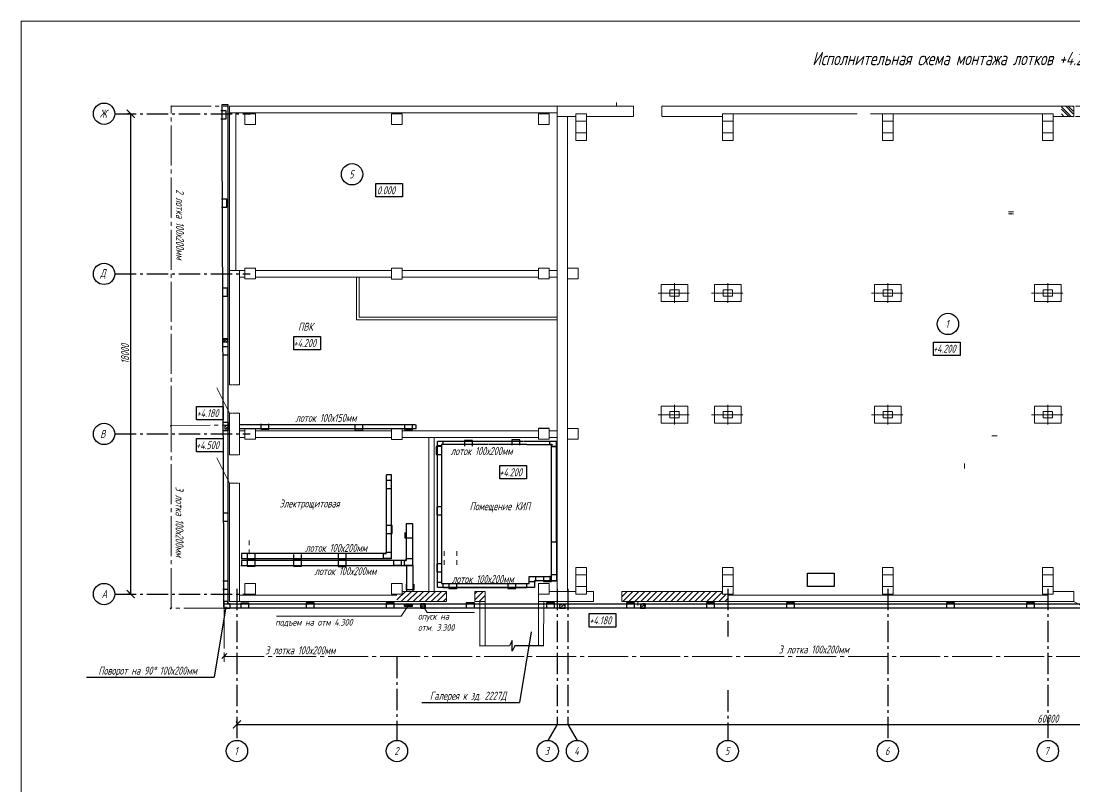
# Model space of a CAD drawing. Header units: millimetres. Extents: x -14296 to 10264, y -13087 to -5602.
# Drawn here: x -5991.3 to -5596.3, y -5893 to -5606 of the extents above; entities that cross this region are included whole.
import ezdxf

# ---------------------------------------------------------------- set-up
doc = ezdxf.new("R2010")
doc.units = ezdxf.units.MM
for name, pattern in [('CENTER2', [1.125, 0.75, -0.125, 0.125, -0.125]), ('gost6', [12, 8, -1.5, 1, -1.5]), ('HIDDEN2', [4.7625, 3.175, -1.5875]), ('K5LT_AXLED', [19.5, 15, -1.5, 1.5, -1.5]), ('K5LT_BASIC', [0]), ('PHANTOM2', [1.25, 0.625, -0.125, 0.125, -0.125, 0.125, -0.125])]:
    doc.linetypes.add(name, pattern=pattern)
for name, color, linetype, lineweight in [('1', 4, 'Continuous', 15), ('Линия выноска', 137, 'Continuous', 25), ('Осевая', 4, 'gost6', 25), ('Размерная', 4, 'Continuous', 25), ('Рамка толстая', 7, 'Continuous', 15), ('Рамка тонкая', 5, 'Continuous', 25), ('Строительный', 251, 'Continuous', 13), ('Текст', 7, 'Continuous', 20), ('Технологическое', 156, 'Continuous', 18), ('ЭлектрооБорудование (Вновь)', 160, 'Continuous', 15)]:
    doc.layers.add(name, color=color, linetype=linetype, lineweight=lineweight)
doc.styles.add('gost shx', font='gost.shx', dxfattribs={"oblique": 15})
doc.styles.add('Simplex', font='simplex.shx', dxfattribs={"width": 0.7, "oblique": 15})

# ---------------------------------------------------------------- blocks, each defined once
blk = doc.blocks.new('_ArchTick')
at = {"color": 0, "const_width": 0.15}
blk.add_lwpolyline([(-0.5, -0.5), (0.5, 0.5)], dxfattribs=at)

msp = doc.modelspace()

# ---------------------------------------------------------------- linework, layer by layer
at = {"color": 18, "true_color": 0x000000}
msp.add_line((-5793.43039, -5758.71055), (-5797.43039, -5758.71055), dxfattribs=at)
at = {"layer": '1', "color": 18, "true_color": 0x000000}
msp.add_line((-5740.8411, -5753.51055), (-5752.53085, -5753.51055), dxfattribs=at)
at = {"layer": 'Линия выноска', "color": 18, "linetype": 'ByBlock', "lineweight": -2, "true_color": 0x000000}
for p, q in [((-5918.98944, -5851.90482), (-5918.98944, -5851.90482)), ((-5804.47804, -5861.30792), (-5804.47804, -5861.30792))]:
    msp.add_line(p, q, dxfattribs=at)
for points in [[(-5914.58148, -5825.47092), (-5918.98944, -5851.90482)], [(-5800.07008, -5834.87402), (-5804.47804, -5861.30792)], [(-5966.82534, -5851.90482), (-5918.98944, -5851.90482)], [(-5841.08188, -5861.30792), (-5804.47804, -5861.30792)]]:
    msp.add_lwpolyline(points, dxfattribs=at)
at = {"layer": 'Осевая', "color": 18, "true_color": 0x000000}
for p, q in [((-5956.23039, -5640.71055), (-5905.43039, -5640.71055)), ((-5956.23039, -5700.71055), (-5905.43039, -5700.71055)), ((-5956.23039, -5760.71055), (-5905.43039, -5760.71055)), ((-5910.43039, -5818.71055), (-5910.43039, -5875.53303)), ((-5790.43039, -5818.71055), (-5790.43039, -5869.53303)), ((-5786.43039, -5818.71055), (-5786.43039, -5869.53303)), ((-5726.43039, -5818.71055), (-5726.43039, -5836.59663)), ((-5666.43039, -5818.71055), (-5666.43039, -5875.53303)), ((-5606.43039, -5818.71055), (-5606.43039, -5875.53303)), ((-5956.23039, -5820.71055), (-5905.43039, -5820.71055)), ((-5850.43039, -5844.18599), (-5850.43039, -5875.53303)), ((-5726.43039, -5856.78023), (-5726.43039, -5875.53303)), ((-5790.43039, -5869.53303), (-5793.93039, -5875.53303)), ((-5786.43039, -5869.53303), (-5782.93039, -5875.53303))]:
    msp.add_line(p, q, dxfattribs=at)
at = {"layer": 'Размерная', "color": 18, "true_color": 0x000000}
for p, q in [((-5950.85539, -5640.71055), (-5951.48039, -5640.71055)), ((-5950.23039, -5820.71055), (-5950.23039, -5640.71055)), ((-5950.85539, -5820.71055), (-5951.48039, -5820.71055)), ((-5910.43039, -5868.90803), (-5910.43039, -5868.28303)), ((-5910.43039, -5869.53303), (-5302.43039, -5869.53303))]:
    msp.add_line(p, q, dxfattribs=at)
at = {"layer": 'Рамка толстая', "color": 18, "true_color": 0x000000}
for p, q in [((-5991.34149, -6179.98148), (-5991.34149, -5605.98148)), ((-5991.34149, -5605.98148), (-5201.34149, -5605.98148))]:
    msp.add_line(p, q, dxfattribs=at)
at = {"layer": 'Рамка тонкая', "color": 18, "lineweight": 25, "true_color": 0x000000}
for p, q in [((-5914.4344, -5639.5607), (-5916.4344, -5639.5607)), ((-5914.4344, -5642.5607), (-5914.4344, -5639.5607)), ((-5916.4344, -5642.5607), (-5914.4344, -5642.5607)), ((-5914.20419, -5672.71217), (-5916.20419, -5672.71217)), ((-5914.20419, -5675.71217), (-5914.20419, -5672.71217)), ((-5916.20419, -5675.71217), (-5914.20419, -5675.71217)), ((-5914.01028, -5706.03894), (-5916.01028, -5706.03894)), ((-5914.01028, -5709.03894), (-5914.01028, -5706.03894)), ((-5916.01028, -5709.03894), (-5914.01028, -5709.03894)), ((-5913.73369, -5728.06467), (-5915.73369, -5728.06467)), ((-5913.73369, -5731.06467), (-5913.73369, -5728.06467)), ((-5915.73369, -5731.06467), (-5913.73369, -5731.06467)), ((-5913.57837, -5756.37891), (-5915.57837, -5756.37891)), ((-5915.57837, -5759.37891), (-5913.57837, -5759.37891)), ((-5913.57837, -5759.37891), (-5913.57837, -5756.37891)), ((-5901.40896, -5756.86804), (-5901.40896, -5758.86804)), ((-5901.40896, -5758.86804), (-5898.40896, -5758.86804)), ((-5898.40896, -5758.86804), (-5898.40896, -5756.86804)), ((-5866.17007, -5757.22953), (-5866.17007, -5759.22953)), ((-5866.17007, -5759.22953), (-5863.17007, -5759.22953)), ((-5863.17007, -5759.22953), (-5863.17007, -5757.22953)), ((-5847.66112, -5757.01786), (-5847.66112, -5759.01786)), ((-5847.66112, -5759.01786), (-5844.66112, -5759.01786)), ((-5844.66112, -5759.01786), (-5844.66112, -5757.01786)), ((-5822.10725, -5763.22195), (-5825.10725, -5763.22195)), ((-5825.10725, -5763.22195), (-5825.10725, -5765.22195)), ((-5822.10725, -5765.22195), (-5822.10725, -5763.22195)), ((-5804.36762, -5762.93614), (-5807.36762, -5762.93614)), ((-5807.36762, -5762.93614), (-5807.36762, -5764.93614)), ((-5804.36762, -5764.93614), (-5804.36762, -5762.93614)), ((-5833.75799, -5765.35239), (-5835.75799, -5765.35239)), ((-5835.75799, -5765.35239), (-5835.75799, -5768.35239)), ((-5835.75799, -5768.35239), (-5833.75799, -5768.35239)), ((-5852.45982, -5778.13042), (-5854.45982, -5778.13042)), ((-5852.45982, -5781.13042), (-5852.45982, -5778.13042)), ((-5854.45982, -5781.13042), (-5852.45982, -5781.13042)), ((-5913.72321, -5790.34948), (-5915.72321, -5790.34948)), ((-5913.72321, -5793.34948), (-5913.72321, -5790.34948)), ((-5833.54207, -5788.05014), (-5835.54207, -5788.05014)), ((-5835.54207, -5788.05014), (-5835.54207, -5791.05014)), ((-5835.54207, -5791.05014), (-5833.54207, -5791.05014)), ((-5915.72321, -5793.34948), (-5913.72321, -5793.34948)), ((-5852.1925, -5794.95251), (-5854.1925, -5794.95251)), ((-5852.1925, -5797.95251), (-5852.1925, -5794.95251)), ((-5854.1925, -5797.95251), (-5852.1925, -5797.95251)), ((-5847.44573, -5797.62935), (-5847.44573, -5799.62935)), ((-5844.44573, -5799.62935), (-5844.44573, -5797.62935)), ((-5847.44573, -5799.62935), (-5844.44573, -5799.62935)), ((-5906.60799, -5805.75673), (-5906.60799, -5807.75673)), ((-5903.60799, -5807.75673), (-5903.60799, -5805.75673)), ((-5889.24554, -5805.85697), (-5889.24554, -5807.85697)), ((-5886.24554, -5807.85697), (-5886.24554, -5805.85697)), ((-5872.46104, -5805.78031), (-5872.46104, -5807.78031)), ((-5869.46104, -5807.78031), (-5869.46104, -5805.78031)), ((-5906.60799, -5807.75673), (-5903.60799, -5807.75673)), ((-5906.57566, -5808.30665), (-5906.57566, -5810.30665)), ((-5906.57566, -5810.30665), (-5903.57566, -5810.30665)), ((-5903.57566, -5810.30665), (-5903.57566, -5808.30665)), ((-5889.24554, -5807.85697), (-5886.24554, -5807.85697)), ((-5889.19635, -5808.30665), (-5889.19635, -5810.30665)), ((-5889.19635, -5810.30665), (-5886.19635, -5810.30665)), ((-5886.19635, -5810.30665), (-5886.19635, -5808.30665)), ((-5872.53576, -5808.3719), (-5872.53576, -5810.3719)), ((-5872.53576, -5810.3719), (-5869.53576, -5810.3719)), ((-5872.46104, -5807.78031), (-5869.46104, -5807.78031)), ((-5869.53576, -5810.3719), (-5869.53576, -5808.3719)), ((-5851.73884, -5807.83502), (-5851.73884, -5809.83502)), ((-5851.73884, -5809.83502), (-5848.73884, -5809.83502)), ((-5848.73884, -5809.83502), (-5848.73884, -5807.83502)), ((-5833.43328, -5809.31904), (-5835.43328, -5809.31904)), ((-5835.43328, -5809.31904), (-5835.43328, -5812.31904)), ((-5835.43328, -5812.31904), (-5833.43328, -5812.31904)), ((-5795.46667, -5813.99169), (-5795.46667, -5815.99169)), ((-5792.46667, -5815.99169), (-5792.46667, -5813.99169)), ((-5913.73236, -5815.85861), (-5915.73236, -5815.85861)), ((-5915.73236, -5818.85861), (-5913.73236, -5818.85861)), ((-5913.73236, -5818.85861), (-5913.73236, -5815.85861)), ((-5846.97885, -5816.95773), (-5846.97885, -5818.95773)), ((-5846.97885, -5818.95773), (-5843.97885, -5818.95773)), ((-5843.97885, -5818.95773), (-5843.97885, -5816.95773)), ((-5830.9472, -5816.58624), (-5830.9472, -5818.58624)), ((-5830.9472, -5818.58624), (-5827.9472, -5818.58624)), ((-5808.82184, -5816.68275), (-5808.82184, -5818.68275)), ((-5808.82184, -5818.68275), (-5805.82184, -5818.68275)), ((-5805.82184, -5818.68275), (-5805.82184, -5816.68275)), ((-5795.46667, -5815.99169), (-5792.46667, -5815.99169)), ((-5905.97106, -5824.06283), (-5908.97106, -5824.06283)), ((-5908.97106, -5824.06283), (-5908.97106, -5826.06283)), ((-5905.97106, -5826.06283), (-5905.97106, -5824.06283)), ((-5881.43039, -5824.01055), (-5884.43039, -5824.01055)), ((-5884.43039, -5824.01055), (-5884.43039, -5826.01055)), ((-5881.43039, -5826.01055), (-5881.43039, -5824.01055)), ((-5851.43039, -5824.01055), (-5854.43039, -5824.01055)), ((-5854.43039, -5824.01055), (-5854.43039, -5826.01055)), ((-5851.43039, -5826.01055), (-5851.43039, -5824.01055)), ((-5821.43039, -5824.01055), (-5824.43039, -5824.01055)), ((-5824.43039, -5824.01055), (-5824.43039, -5826.01055)), ((-5821.43039, -5826.01055), (-5821.43039, -5824.01055)), ((-5791.43039, -5824.01055), (-5794.43039, -5824.01055)), ((-5794.43039, -5824.01055), (-5794.43039, -5826.01055)), ((-5791.43039, -5826.01055), (-5791.43039, -5824.01055)), ((-5761.43039, -5824.01055), (-5764.43039, -5824.01055)), ((-5764.43039, -5824.01055), (-5764.43039, -5826.01055)), ((-5761.43039, -5826.01055), (-5761.43039, -5824.01055)), ((-5731.43039, -5824.01055), (-5734.43039, -5824.01055)), ((-5734.43039, -5824.01055), (-5734.43039, -5826.01055)), ((-5731.43039, -5826.01055), (-5731.43039, -5824.01055)), ((-5701.43039, -5824.01055), (-5704.43039, -5824.01055)), ((-5704.43039, -5824.01055), (-5704.43039, -5826.01055)), ((-5701.43039, -5826.01055), (-5701.43039, -5824.01055)), ((-5641.43039, -5824.01055), (-5644.43039, -5824.01055)), ((-5644.43039, -5824.01055), (-5644.43039, -5826.01055)), ((-5641.43039, -5826.01055), (-5641.43039, -5824.01055)), ((-5611.43039, -5824.01055), (-5614.43039, -5824.01055)), ((-5614.43039, -5824.01055), (-5614.43039, -5826.01055)), ((-5611.43039, -5826.01055), (-5611.43039, -5824.01055))]:
    msp.add_line(p, q, dxfattribs=at)
at = {"layer": 'Рамка тонкая', "color": 18, "true_color": 0x000000}
for p, q in [((-5858.30936, -5666.89093), (-5848.30936, -5666.89093)), ((-5858.30936, -5671.89093), (-5858.30936, -5666.89093)), ((-5848.30936, -5666.89093), (-5848.30936, -5671.89093)), ((-5848.30936, -5671.89093), (-5858.30936, -5671.89093)), ((-5889.10139, -5724.15269), (-5879.10139, -5724.15269)), ((-5889.10139, -5729.15269), (-5889.10139, -5724.15269)), ((-5879.10139, -5724.15269), (-5879.10139, -5729.15269)), ((-5649.35702, -5726.2671), (-5639.35702, -5726.2671)), ((-5649.35702, -5731.2671), (-5649.35702, -5726.2671)), ((-5639.35702, -5726.2671), (-5639.35702, -5731.2671)), ((-5879.10139, -5729.15269), (-5889.10139, -5729.15269)), ((-5639.35702, -5731.2671), (-5649.35702, -5731.2671)), ((-5925.59113, -5750.42058), (-5915.59113, -5750.42058)), ((-5925.59113, -5755.42058), (-5925.59113, -5750.42058)), ((-5915.59113, -5750.42058), (-5915.59113, -5755.42058)), ((-5915.59113, -5755.42058), (-5925.59113, -5755.42058)), ((-5925.6078, -5762.41173), (-5915.6078, -5762.41173)), ((-5925.6078, -5767.41173), (-5925.6078, -5762.41173)), ((-5915.6078, -5762.41173), (-5915.6078, -5767.41173)), ((-5915.6078, -5767.41173), (-5925.6078, -5767.41173)), ((-5811.91405, -5772.57535), (-5801.91405, -5772.57535)), ((-5811.91405, -5777.57535), (-5811.91405, -5772.57535)), ((-5801.91405, -5772.57535), (-5801.91405, -5777.57535)), ((-5801.91405, -5777.57535), (-5811.91405, -5777.57535)), ((-5696.57685, -5812.86631), (-5686.57685, -5812.86631)), ((-5696.57685, -5817.86631), (-5696.57685, -5812.86631)), ((-5686.57685, -5812.86631), (-5686.57685, -5817.86631)), ((-5686.57685, -5817.86631), (-5696.57685, -5817.86631)), ((-5778.34011, -5828.05217), (-5768.34011, -5828.05217)), ((-5778.34011, -5833.05217), (-5778.34011, -5828.05217)), ((-5768.34011, -5828.05217), (-5768.34011, -5833.05217)), ((-5768.34011, -5833.05217), (-5778.34011, -5833.05217)), ((-5807.26558, -5838.13855), (-5808.25436, -5840.14412)), ((-5807.24318, -5842.13848), (-5807.26558, -5838.13855)), ((-5808.25436, -5840.14412), (-5819.43039, -5840.18254)), ((-5806.25439, -5840.13291), (-5807.24318, -5842.13848)), ((-5795.43039, -5840.10227), (-5806.25439, -5840.13291))]:
    msp.add_line(p, q, dxfattribs=at)
at = {"layer": 'Рамка тонкая', "color": 18, "lineweight": 30, "true_color": 0x000000}
msp.add_line((-5827.9472, -5818.58624), (-5827.9472, -5816.58624), dxfattribs=at)
at = {"layer": 'Рамка тонкая', "color": 18, "true_color": 0x000000}
for centre in [(-5960.23039, -5640.71055), (-5867.2625, -5663.39055), (-5960.23039, -5700.71055), (-5643.89319, -5719.47694), (-5960.23039, -5760.71055), (-5960.23039, -5820.71055), (-5910.43039, -5879.53303), (-5850.43039, -5879.53303), (-5793.93039, -5879.53303), (-5782.93039, -5879.53303), (-5726.43039, -5879.53303), (-5666.43039, -5879.53303), (-5606.43039, -5879.53303)]:
    msp.add_circle(centre, 4, dxfattribs=at)
at = {"layer": 'Строительный', "color": 18, "true_color": 0x000000}
for p, q in [((-5768.17346, -5636.47614), (-5768.17346, -5637.91055)), ((-5913.23039, -5637.91055), (-5913.23039, -5742.31055)), ((-5815.13039, -5637.91055), (-5913.23039, -5637.91055)), ((-5790.33039, -5640.31055), (-5913.23039, -5640.31055)), ((-5910.83039, -5640.31055), (-5910.83039, -5699.46055)), ((-5903.43039, -5640.72155), (-5907.43039, -5640.72155)), ((-5907.43039, -5640.72155), (-5907.43039, -5644.72155)), ((-5903.43039, -5644.72155), (-5903.43039, -5640.72155)), ((-5848.43039, -5640.72155), (-5852.43039, -5640.72155)), ((-5852.43039, -5640.72155), (-5852.43039, -5644.72155)), ((-5848.43039, -5644.72155), (-5848.43039, -5640.72155)), ((-5761.73039, -5637.91055), (-5815.13039, -5637.91055)), ((-5793.43039, -5640.72155), (-5797.43039, -5640.72155)), ((-5797.43039, -5640.72155), (-5797.43039, -5644.72155)), ((-5793.43039, -5644.72155), (-5793.43039, -5640.72155)), ((-5790.33039, -5637.91055), (-5790.33039, -5819.71055)), ((-5779.33039, -5640.71055), (-5783.33039, -5640.71055)), ((-5783.33039, -5640.71055), (-5783.33039, -5650.71055)), ((-5779.33039, -5650.71055), (-5779.33039, -5640.71055)), ((-5726.43039, -5637.91055), (-5751.13039, -5637.91055)), ((-5724.43039, -5640.71055), (-5728.43039, -5640.71055)), ((-5728.43039, -5640.71055), (-5728.43039, -5650.71055)), ((-5596.72943, -5637.89908), (-5726.43039, -5637.91055)), ((-5719.04994, -5640.71055), (-5726.43039, -5640.71055)), ((-5726.43039, -5640.71055), (-5677.9118, -5640.71055)), ((-5677.9118, -5640.71055), (-5726.43039, -5640.71055)), ((-5724.43039, -5650.71055), (-5724.43039, -5640.71055)), ((-5604.43039, -5640.71055), (-5672.94903, -5640.71055)), ((-5672.94903, -5640.71055), (-5668.43039, -5640.71055)), ((-5664.43039, -5640.71055), (-5668.43039, -5640.71055)), ((-5668.43039, -5640.71055), (-5668.43039, -5650.71055)), ((-5664.43039, -5650.71055), (-5664.43039, -5640.71055)), ((-5604.43039, -5640.71055), (-5608.43039, -5640.71055)), ((-5608.43039, -5640.71055), (-5608.43039, -5650.71055)), ((-5604.43039, -5650.71055), (-5604.43039, -5640.71055)), ((-5596.72943, -5637.89908), (-5596.72943, -5641.69908)), ((-5907.43039, -5644.72155), (-5903.43039, -5644.72155)), ((-5852.43039, -5644.72155), (-5848.43039, -5644.72155)), ((-5797.43039, -5644.72155), (-5793.43039, -5644.72155)), ((-5783.33039, -5641.71055), (-5790.33039, -5641.71055)), ((-5786.53039, -5641.71055), (-5786.53039, -5819.71055)), ((-5783.33039, -5643.53638), (-5779.33039, -5643.53638)), ((-5761.73039, -5641.71055), (-5779.33039, -5641.71055)), ((-5728.43039, -5641.71055), (-5751.13039, -5641.71055)), ((-5728.43039, -5643.53638), (-5724.43039, -5643.53638)), ((-5668.43039, -5643.53638), (-5664.43039, -5643.53638)), ((-5608.43039, -5643.53638), (-5604.43039, -5643.53638)), ((-5596.72943, -5641.69908), (-5604.43039, -5641.69976)), ((-5783.33039, -5647.88472), (-5779.33039, -5647.88472)), ((-5728.43039, -5647.88472), (-5724.43039, -5647.88472)), ((-5668.43039, -5647.88472), (-5664.43039, -5647.88472)), ((-5608.43039, -5647.88472), (-5604.43039, -5647.88472)), ((-5783.33039, -5650.71055), (-5779.33039, -5650.71055)), ((-5728.43039, -5650.71055), (-5724.43039, -5650.71055)), ((-5668.43039, -5650.71055), (-5664.43039, -5650.71055)), ((-5608.43039, -5650.71055), (-5604.43039, -5650.71055)), ((-5909.43039, -5699.46055), (-5909.43039, -5742.31055)), ((-5782.53039, -5698.62128), (-5786.53039, -5698.62128)), ((-5786.53039, -5698.62128), (-5786.53039, -5702.62128)), ((-5782.53039, -5702.62128), (-5782.53039, -5698.62128)), ((-5786.53039, -5702.62128), (-5782.53039, -5702.62128)), ((-5746.43039, -5704.24519), (-5746.43039, -5711.57393)), ((-5726.43039, -5704.24519), (-5726.43039, -5711.57393)), ((-5666.43039, -5704.24519), (-5666.43039, -5711.57393)), ((-5606.43039, -5704.24519), (-5606.43039, -5711.57393)), ((-5740.8411, -5707.91055), (-5752.53085, -5707.91055)), ((-5751.43039, -5704.71055), (-5751.43039, -5711.11055)), ((-5741.43039, -5704.71055), (-5751.43039, -5704.71055)), ((-5748.18039, -5706.70956), (-5745.23039, -5706.70956)), ((-5748.18039, -5706.70956), (-5748.18039, -5709.10956)), ((-5744.68039, -5706.70956), (-5748.13039, -5706.70956)), ((-5744.68039, -5706.70956), (-5744.68039, -5709.10956)), ((-5741.43039, -5704.71055), (-5741.43039, -5711.11055)), ((-5720.8411, -5707.91055), (-5732.53085, -5707.91055)), ((-5731.43039, -5704.71055), (-5731.43039, -5711.11055)), ((-5721.43039, -5704.71055), (-5731.43039, -5704.71055)), ((-5728.18039, -5706.71055), (-5725.23039, -5706.71055)), ((-5728.18039, -5706.71055), (-5728.18039, -5709.11055)), ((-5724.68039, -5706.71055), (-5728.13039, -5706.71055)), ((-5724.68039, -5706.71055), (-5724.68039, -5709.11055)), ((-5721.43039, -5704.71055), (-5721.43039, -5711.11055)), ((-5660.8411, -5707.91055), (-5672.53085, -5707.91055)), ((-5671.43039, -5704.71055), (-5671.43039, -5711.11055)), ((-5661.43039, -5704.71055), (-5671.43039, -5704.71055)), ((-5668.18039, -5706.71055), (-5665.23039, -5706.71055)), ((-5668.18039, -5706.71055), (-5668.18039, -5709.11055)), ((-5664.68039, -5706.71055), (-5668.13039, -5706.71055)), ((-5664.68039, -5706.71055), (-5664.68039, -5709.11055)), ((-5661.43039, -5704.71055), (-5661.43039, -5711.11055)), ((-5600.8411, -5707.91055), (-5612.53085, -5707.91055)), ((-5611.43039, -5704.71055), (-5611.43039, -5711.11055)), ((-5601.43039, -5704.71055), (-5611.43039, -5704.71055)), ((-5608.18039, -5706.71055), (-5605.23039, -5706.71055)), ((-5608.18039, -5706.71055), (-5608.18039, -5709.11055)), ((-5604.68039, -5706.71055), (-5608.13039, -5706.71055)), ((-5604.68039, -5706.71055), (-5604.68039, -5709.11055)), ((-5601.43039, -5704.71055), (-5601.43039, -5711.11055)), ((-5741.43039, -5711.11055), (-5751.43039, -5711.11055)), ((-5744.73039, -5709.10956), (-5748.18039, -5709.10956)), ((-5744.68039, -5709.10956), (-5747.63039, -5709.10956)), ((-5721.43039, -5711.11055), (-5731.43039, -5711.11055)), ((-5724.73039, -5709.11055), (-5728.18039, -5709.11055)), ((-5724.68039, -5709.11055), (-5727.63039, -5709.11055)), ((-5661.43039, -5711.11055), (-5671.43039, -5711.11055)), ((-5664.73039, -5709.11055), (-5668.18039, -5709.11055)), ((-5664.68039, -5709.11055), (-5667.63039, -5709.11055)), ((-5601.43039, -5711.11055), (-5611.43039, -5711.11055)), ((-5604.73039, -5709.11055), (-5608.18039, -5709.11055)), ((-5604.68039, -5709.11055), (-5607.63039, -5709.11055)), ((-5917.90923, -5743.39906), (-5913.23039, -5752.91055)), ((-5751.43039, -5756.71055), (-5751.43039, -5750.31055)), ((-5741.43039, -5750.31055), (-5751.43039, -5750.31055)), ((-5751.43039, -5756.71055), (-5751.43039, -5750.31055)), ((-5741.43039, -5750.31055), (-5751.43039, -5750.31055)), ((-5746.43039, -5757.17591), (-5746.43039, -5749.84717)), ((-5746.43039, -5757.17591), (-5746.43039, -5749.84717)), ((-5741.43039, -5756.71055), (-5741.43039, -5750.31055)), ((-5741.43039, -5756.71055), (-5741.43039, -5750.31055)), ((-5731.43039, -5756.71055), (-5731.43039, -5750.31055)), ((-5721.43039, -5750.31055), (-5731.43039, -5750.31055)), ((-5726.43039, -5757.17591), (-5726.43039, -5749.84717)), ((-5721.43039, -5756.71055), (-5721.43039, -5750.31055)), ((-5671.43039, -5756.71055), (-5671.43039, -5750.31055)), ((-5661.43039, -5750.31055), (-5671.43039, -5750.31055)), ((-5666.43039, -5757.17591), (-5666.43039, -5749.84717)), ((-5661.43039, -5756.71055), (-5661.43039, -5750.31055)), ((-5611.43039, -5756.71055), (-5611.43039, -5750.31055)), ((-5601.43039, -5750.31055), (-5611.43039, -5750.31055)), ((-5606.43039, -5757.17591), (-5606.43039, -5749.84717)), ((-5601.43039, -5756.71055), (-5601.43039, -5750.31055)), ((-5913.23039, -5752.91055), (-5913.23039, -5768.51055)), ((-5909.43039, -5752.91055), (-5909.43039, -5768.51055)), ((-5740.8411, -5753.51055), (-5752.53085, -5753.51055)), ((-5748.18039, -5754.71055), (-5748.18039, -5752.31055)), ((-5744.73039, -5752.31055), (-5748.18039, -5752.31055)), ((-5748.18039, -5754.71055), (-5748.18039, -5752.31055)), ((-5744.73039, -5752.31055), (-5748.18039, -5752.31055)), ((-5748.18039, -5754.71055), (-5745.23039, -5754.71055)), ((-5748.18039, -5754.71055), (-5745.23039, -5754.71055)), ((-5744.68039, -5754.71055), (-5748.13039, -5754.71055)), ((-5744.68039, -5754.71055), (-5748.13039, -5754.71055)), ((-5744.68039, -5752.31055), (-5747.63039, -5752.31055)), ((-5744.68039, -5752.31055), (-5747.63039, -5752.31055)), ((-5744.68039, -5754.71055), (-5744.68039, -5752.31055)), ((-5744.68039, -5754.71055), (-5744.68039, -5752.31055)), ((-5720.8411, -5753.51055), (-5732.53085, -5753.51055)), ((-5728.18039, -5754.71055), (-5728.18039, -5752.31055)), ((-5724.73039, -5752.31055), (-5728.18039, -5752.31055)), ((-5728.18039, -5754.71055), (-5725.23039, -5754.71055)), ((-5724.68039, -5754.71055), (-5728.13039, -5754.71055)), ((-5724.68039, -5752.31055), (-5727.63039, -5752.31055)), ((-5724.68039, -5754.71055), (-5724.68039, -5752.31055)), ((-5660.8411, -5753.51055), (-5672.53085, -5753.51055)), ((-5668.18039, -5754.71055), (-5668.18039, -5752.31055)), ((-5664.73039, -5752.31055), (-5668.18039, -5752.31055)), ((-5668.18039, -5754.71055), (-5665.23039, -5754.71055)), ((-5664.68039, -5754.71055), (-5668.13039, -5754.71055)), ((-5664.68039, -5752.31055), (-5667.63039, -5752.31055)), ((-5664.68039, -5754.71055), (-5664.68039, -5752.31055)), ((-5600.8411, -5753.51055), (-5612.53085, -5753.51055)), ((-5608.18039, -5754.71055), (-5608.18039, -5752.31055)), ((-5604.73039, -5752.31055), (-5608.18039, -5752.31055)), ((-5608.18039, -5754.71055), (-5605.23039, -5754.71055)), ((-5604.68039, -5754.71055), (-5608.13039, -5754.71055)), ((-5604.68039, -5752.31055), (-5607.63039, -5752.31055)), ((-5604.68039, -5754.71055), (-5604.68039, -5752.31055)), ((-5909.43039, -5759.54982), (-5907.43039, -5759.54982)), ((-5909.43039, -5759.54982), (-5907.43039, -5759.54982)), ((-5903.43039, -5758.71055), (-5907.43039, -5758.71055)), ((-5907.43039, -5758.71055), (-5907.43039, -5762.71055)), ((-5903.43039, -5758.71055), (-5907.43039, -5758.71055)), ((-5907.43039, -5758.71055), (-5907.43039, -5762.71055)), ((-5903.43039, -5762.71055), (-5903.43039, -5758.71055)), ((-5903.43039, -5762.71055), (-5903.43039, -5758.71055)), ((-5903.43039, -5759.54982), (-5852.43039, -5759.54982)), ((-5848.43039, -5758.72676), (-5852.43039, -5758.72676)), ((-5852.43039, -5758.72676), (-5852.43039, -5762.72676)), ((-5848.43039, -5762.72676), (-5848.43039, -5758.72676)), ((-5848.43039, -5759.54982), (-5797.43039, -5759.54982)), ((-5848.43039, -5759.54982), (-5797.43039, -5759.54982)), ((-5793.43039, -5758.71055), (-5797.43039, -5758.71055)), ((-5797.43039, -5758.71055), (-5797.43039, -5762.71055)), ((-5793.43039, -5758.71055), (-5797.43039, -5758.71055)), ((-5797.43039, -5758.71055), (-5797.43039, -5762.71055)), ((-5793.43039, -5762.71055), (-5793.43039, -5758.71055)), ((-5793.43039, -5762.71055), (-5793.43039, -5758.71055)), ((-5793.43039, -5759.54982), (-5790.33039, -5759.54982)), ((-5793.43039, -5759.54982), (-5790.33039, -5759.54982)), ((-5782.53039, -5758.71055), (-5786.53039, -5758.71055)), ((-5786.53039, -5758.71055), (-5786.53039, -5762.71055)), ((-5782.53039, -5762.71055), (-5782.53039, -5758.71055)), ((-5741.43039, -5756.71055), (-5751.43039, -5756.71055)), ((-5741.43039, -5756.71055), (-5751.43039, -5756.71055)), ((-5721.43039, -5756.71055), (-5731.43039, -5756.71055)), ((-5661.43039, -5756.71055), (-5671.43039, -5756.71055)), ((-5601.43039, -5756.71055), (-5611.43039, -5756.71055)), ((-5909.43039, -5762.04982), (-5907.43039, -5762.04982)), ((-5907.43039, -5762.71055), (-5903.43039, -5762.71055)), ((-5907.43039, -5762.71055), (-5903.43039, -5762.71055)), ((-5903.43039, -5762.04982), (-5852.43039, -5762.04982)), ((-5852.43039, -5762.72676), (-5848.43039, -5762.72676)), ((-5848.43039, -5762.04982), (-5797.43039, -5762.04982)), ((-5838.43039, -5762.04982), (-5838.43039, -5819.71055)), ((-5836.43039, -5762.04982), (-5836.43039, -5819.71055)), ((-5797.43039, -5762.71055), (-5793.43039, -5762.71055)), ((-5797.43039, -5762.71055), (-5793.43039, -5762.71055)), ((-5793.43039, -5762.04982), (-5790.33039, -5762.04982)), ((-5790.33039, -5762.04982), (-5793.43039, -5762.04982)), ((-5786.53039, -5762.71055), (-5782.53039, -5762.71055)), ((-5917.90923, -5769.61801), (-5913.23039, -5779.1295)), ((-5913.23039, -5779.11055), (-5913.23039, -5823.51055)), ((-5909.43039, -5779.11055), (-5909.43039, -5823.51055)), ((-5903.43039, -5816.71055), (-5907.43039, -5816.71055)), ((-5907.43039, -5816.71055), (-5907.43039, -5820.71055)), ((-5903.43039, -5820.71055), (-5903.43039, -5816.71055)), ((-5907.43039, -5820.71055), (-5903.43039, -5820.71055)), ((-5910.43039, -5823.51055), (-5897.3647, -5823.51055)), ((-5760.14214, -5824.94496), (-5760.14214, -5823.51055)), ((-5596.73039, -5823.51055), (-5587.55052, -5828.81055))]:
    msp.add_line(p, q, dxfattribs=at)
at = {"layer": 'Строительный', "color": 18, "linetype": 'CENTER2', "ltscale": 0.5, "true_color": 0x000000}
for p, q in [((-5761.73039, -5637.91055), (-5761.73039, -5641.71055)), ((-5751.13039, -5637.91055), (-5751.13039, -5641.71055)), ((-5909.40397, -5742.31055), (-5913.23039, -5742.31055)), ((-5909.40397, -5752.91055), (-5913.23039, -5752.91055)), ((-5909.43039, -5768.51055), (-5913.23039, -5768.51055)), ((-5909.43039, -5779.11055), (-5913.23039, -5779.11055))]:
    msp.add_line(p, q, dxfattribs=at)
at = {"layer": 'Строительный', "color": 18, "linetype": 'Continuous', "true_color": 0x000000}
for p, q in [((-5601.32648, -5638.0819), (-5597.70935, -5641.69903)), ((-5601.32648, -5638.97993), (-5598.60738, -5641.69903)), ((-5601.32648, -5640.77598), (-5600.40343, -5641.69903)), ((-5599.7133, -5637.89903), (-5596.92648, -5640.68585)), ((-5598.81527, -5637.89903), (-5596.92648, -5639.78783)), ((-5597.01922, -5637.89903), (-5596.92648, -5637.99178)), ((-5601.32648, -5641.67401), (-5601.30145, -5641.69903)), ((-5850.43039, -5822.87331), (-5847.26763, -5819.71055)), ((-5848.82256, -5823.51055), (-5845.02256, -5819.71055)), ((-5846.5775, -5823.51055), (-5842.7775, -5819.71055)), ((-5844.33243, -5823.51055), (-5840.53243, -5819.71055)), ((-5842.08737, -5823.51055), (-5838.28737, -5819.71055)), ((-5839.84231, -5823.51055), (-5836.04231, -5819.71055)), ((-5837.59724, -5823.51055), (-5833.79724, -5819.71055)), ((-5835.35218, -5823.51055), (-5831.83039, -5819.98876)), ((-5833.10711, -5823.51055), (-5831.83039, -5822.23383)), ((-5821.23039, -5820.61408), (-5820.32686, -5819.71055)), ((-5821.23039, -5822.85915), (-5818.08179, -5819.71055)), ((-5819.63673, -5823.51055), (-5817.43039, -5821.30421)), ((-5766.18415, -5821.69445), (-5764.20026, -5819.71055)), ((-5765.75519, -5823.51055), (-5761.95519, -5819.71055)), ((-5763.51013, -5823.51055), (-5759.71013, -5819.71055)), ((-5761.26506, -5823.51055), (-5757.46506, -5819.71055)), ((-5759.02, -5823.51055), (-5755.22, -5819.71055)), ((-5756.77494, -5823.51055), (-5752.97494, -5819.71055)), ((-5754.52987, -5823.51055), (-5750.72987, -5819.71055)), ((-5752.28481, -5823.51055), (-5748.48481, -5819.71055)), ((-5750.03974, -5823.51055), (-5746.23974, -5819.71055)), ((-5747.79468, -5823.51055), (-5743.99468, -5819.71055)), ((-5745.54962, -5823.51055), (-5741.74962, -5819.71055)), ((-5743.30455, -5823.51055), (-5739.50455, -5819.71055)), ((-5741.05949, -5823.51055), (-5737.25949, -5819.71055)), ((-5738.81442, -5823.51055), (-5735.01442, -5819.71055)), ((-5736.56936, -5823.51055), (-5732.76936, -5819.71055)), ((-5734.3243, -5823.51055), (-5730.5243, -5819.71055)), ((-5732.07923, -5823.51055), (-5728.43039, -5819.86171)), ((-5729.83417, -5823.51055), (-5727.03417, -5820.71055)), ((-5727.5891, -5823.51055), (-5726.43039, -5822.35184))]:
    msp.add_line(p, q, dxfattribs=at)
at = {"layer": 'Строительный', "color": 18, "linetype": 'HIDDEN2', "ltscale": 0.6, "true_color": 0x000000}
for p, q in [((-5585.56982, -5637.89903), (-5596.72943, -5637.89903)), ((-5585.56982, -5641.69903), (-5596.72943, -5641.69908))]:
    msp.add_line(p, q, dxfattribs=at)
at = {"layer": 'Строительный', "color": 18, "ltscale": 100, "true_color": 0x000000}
for p, q in [((-5913.23039, -5699.46055), (-5907.43039, -5699.46055)), ((-5910.43039, -5699.46055), (-5907.43039, -5699.46055)), ((-5903.43039, -5698.62128), (-5907.43039, -5698.62128)), ((-5907.43039, -5698.62128), (-5907.43039, -5702.62128)), ((-5903.43039, -5702.62128), (-5903.43039, -5698.62128)), ((-5903.43039, -5699.46055), (-5852.43039, -5699.46055)), ((-5903.43039, -5699.46055), (-5852.43039, -5699.46055)), ((-5848.43039, -5698.63749), (-5852.43039, -5698.63749)), ((-5852.43039, -5698.63749), (-5852.43039, -5702.63749)), ((-5848.43039, -5702.63749), (-5848.43039, -5698.63749)), ((-5848.43039, -5699.46055), (-5797.43039, -5699.46055)), ((-5848.43039, -5699.46055), (-5797.43039, -5699.46055)), ((-5793.43039, -5698.62128), (-5797.43039, -5698.62128)), ((-5797.43039, -5698.62128), (-5797.43039, -5702.62128)), ((-5793.43039, -5702.62128), (-5793.43039, -5698.62128)), ((-5793.43039, -5699.46055), (-5790.33039, -5699.46055)), ((-5793.43039, -5699.46055), (-5790.33039, -5699.46055)), ((-5909.43039, -5701.96055), (-5907.43039, -5701.96055)), ((-5907.43039, -5702.62128), (-5903.43039, -5702.62128)), ((-5903.43039, -5701.96055), (-5852.43039, -5701.96055)), ((-5865.55131, -5701.96055), (-5865.55131, -5717.96055)), ((-5864.55131, -5701.96055), (-5864.55131, -5716.96055)), ((-5852.43039, -5702.63749), (-5848.43039, -5702.63749)), ((-5848.43039, -5701.96055), (-5797.43039, -5701.96055)), ((-5797.43039, -5702.62128), (-5793.43039, -5702.62128)), ((-5793.43039, -5701.96055), (-5790.33039, -5701.96055)), ((-5865.55131, -5717.96055), (-5790.43039, -5717.96055)), ((-5864.55131, -5716.96055), (-5790.43039, -5716.96055)), ((-5903.43039, -5759.54982), (-5852.43039, -5759.54982)), ((-5779.33039, -5810.71055), (-5783.33039, -5810.71055)), ((-5783.33039, -5810.71055), (-5783.33039, -5820.71055)), ((-5779.33039, -5820.71055), (-5779.33039, -5810.71055)), ((-5724.43039, -5810.71055), (-5728.43039, -5810.71055)), ((-5728.43039, -5810.71055), (-5728.43039, -5820.71055)), ((-5724.43039, -5820.71055), (-5724.43039, -5810.71055)), ((-5664.43039, -5810.71055), (-5668.43039, -5810.71055)), ((-5668.43039, -5810.71055), (-5668.43039, -5820.71055)), ((-5664.43039, -5820.71055), (-5664.43039, -5810.71055)), ((-5604.43039, -5810.71055), (-5608.43039, -5810.71055)), ((-5608.43039, -5810.71055), (-5608.43039, -5820.71055)), ((-5604.43039, -5820.71055), (-5604.43039, -5810.71055)), ((-5783.33039, -5813.53638), (-5779.33039, -5813.53638)), ((-5728.43039, -5813.53638), (-5724.43039, -5813.53638)), ((-5668.43039, -5813.53638), (-5664.43039, -5813.53638)), ((-5608.43039, -5813.53638), (-5604.43039, -5813.53638)), ((-5848.43039, -5816.71055), (-5852.43039, -5816.71055)), ((-5852.43039, -5816.71055), (-5852.43039, -5820.71055)), ((-5848.43039, -5820.71055), (-5848.43039, -5816.71055)), ((-5793.43039, -5816.71055), (-5797.43039, -5816.71055)), ((-5797.43039, -5816.71055), (-5797.43039, -5820.71055)), ((-5793.43039, -5820.71055), (-5793.43039, -5816.71055)), ((-5783.33039, -5817.88472), (-5779.33039, -5817.88472)), ((-5728.43039, -5817.88472), (-5724.43039, -5817.88472)), ((-5668.43039, -5817.88472), (-5664.43039, -5817.88472)), ((-5608.43039, -5817.88472), (-5604.43039, -5817.88472)), ((-5850.43039, -5821.11055), (-5909.43039, -5821.11055)), ((-5852.43039, -5820.71055), (-5848.43039, -5820.71055)), ((-5848.43039, -5820.71055), (-5848.43039, -5819.71055)), ((-5848.43039, -5820.71055), (-5848.43039, -5819.71055)), ((-5848.43039, -5819.71055), (-5831.83039, -5819.71055)), ((-5831.83039, -5823.51055), (-5831.83039, -5819.71055)), ((-5821.23039, -5819.71055), (-5817.43039, -5819.71055)), ((-5821.23039, -5823.51055), (-5821.23039, -5819.71055)), ((-5817.43039, -5819.71055), (-5817.43039, -5840.17566)), ((-5797.43039, -5820.71055), (-5793.43039, -5820.71055)), ((-5797.43039, -5820.71055), (-5797.43039, -5840.10793)), ((-5783.33039, -5819.71055), (-5793.43039, -5819.71055)), ((-5783.33039, -5820.71055), (-5779.33039, -5820.71055)), ((-5776.78415, -5819.71055), (-5779.33039, -5819.71055)), ((-5776.78415, -5823.51055), (-5776.78415, -5819.71055)), ((-5728.43039, -5819.71055), (-5766.18415, -5819.71055)), ((-5766.18415, -5823.51055), (-5766.18415, -5819.71055)), ((-5728.43039, -5820.71055), (-5724.43039, -5820.71055)), ((-5606.43039, -5821.11055), (-5726.43039, -5821.11055)), ((-5668.43039, -5820.71055), (-5664.43039, -5820.71055)), ((-5608.43039, -5820.71055), (-5604.43039, -5820.71055)), ((-5596.73039, -5819.71055), (-5604.43039, -5819.71055)), ((-5596.73039, -5819.71055), (-5596.73039, -5823.45679)), ((-5831.83039, -5823.51055), (-5913.23039, -5823.51055)), ((-5817.43039, -5823.51055), (-5821.23039, -5823.51055)), ((-5819.43039, -5823.51055), (-5819.43039, -5835.88724)), ((-5819.43039, -5823.51055), (-5819.43039, -5840.18254)), ((-5776.78415, -5823.51055), (-5797.43039, -5823.51055)), ((-5795.43351, -5823.51055), (-5795.44716, -5840.10232)), ((-5596.73039, -5823.51055), (-5766.18415, -5823.51055))]:
    msp.add_line(p, q, dxfattribs=at)
at = {"layer": 'Технологическое', "color": 18, "true_color": 0x000000}
for p, q in [((-5619.28039, -5677.41055), (-5621.18039, -5677.41055)), ((-5627.38039, -5761.41055), (-5625.48039, -5761.41055)), ((-5637.73039, -5771.76055), (-5637.73039, -5773.66055)), ((-5905.79177, -5800.65857), (-5905.79177, -5802.36934)), ((-5905.79177, -5804.0033), (-5905.79177, -5805.71407)), ((-5832.67824, -5804.65857), (-5832.67824, -5806.36934)), ((-5827.95276, -5806.36934), (-5827.95276, -5804.65857)), ((-5832.67824, -5808.0033), (-5832.67824, -5809.71407)), ((-5827.95276, -5809.71407), (-5827.95276, -5808.0033))]:
    msp.add_line(p, q, dxfattribs=at)
at = {"layer": 'Технологическое', "color": 18, "linetype": 'CENTER2', "ltscale": 0.5, "true_color": 0x000000}
msp.add_arc((-5620.23039, -5688.71055), 10.5, 84.8089974, 95.1910026, dxfattribs=at)
at = {"layer": 'Технологическое', "color": 18, "true_color": 0x000000}
for points in [[(-5620.3681, -5678.21055), (-5620.3566, -5678.0138), (-5620.09476, -5678.02638), (-5620.08763, -5678.21055)], [(-5620.08763, -5678.21055), (-5620.09476, -5678.39472), (-5620.3566, -5678.40738), (-5620.3681, -5678.21055)]]:
    msp.add_open_spline(points, degree=3, dxfattribs=at)
at = {"layer": 'ЭлектрооБорудование (Вновь)', "color": 18, "linetype": 'CENTER2', "lineweight": 25, "true_color": 0x000000}
for p, q in [((-5915.27122, -5826.05397), (-5916.01052, -5637.28743)), ((-5916.01052, -5637.28743), (-5913.80391, -5637.28743)), ((-5913.80391, -5637.28743), (-5913.80391, -5824.39575)), ((-5915.66165, -5726.36511), (-5915.66165, -5724.92082)), ((-5915.66165, -5724.92082), (-5913.80391, -5724.92082)), ((-5913.80391, -5724.92082), (-5915.66165, -5726.36511)), ((-5915.66165, -5725.47494), (-5915.02213, -5724.98584)), ((-5915.66165, -5726.36511), (-5915.66165, -5725.47494)), ((-5913.73369, -5726.36511), (-5915.66165, -5726.36511)), ((-5914.54908, -5726.36511), (-5913.86997, -5725.84)), ((-5913.73369, -5726.36511), (-5914.54908, -5726.36511)), ((-5913.86997, -5725.84), (-5913.80391, -5725.78892)), ((-5913.80391, -5725.78892), (-5913.80391, -5724.92082)), ((-5843.44034, -5757.22749), (-5909.43039, -5757.22749)), ((-5909.43039, -5758.71055), (-5843.25243, -5758.71055)), ((-5843.25243, -5758.71055), (-5843.25243, -5757.22749)), ((-5835.18778, -5818.236), (-5835.18778, -5763.4635)), ((-5835.18778, -5763.4635), (-5801.80806, -5763.4635)), ((-5835.18778, -5763.4635), (-5833.27916, -5763.4635)), ((-5833.27916, -5763.4635), (-5833.27916, -5764.6632)), ((-5833.74464, -5765.13128), (-5835.18778, -5765.13128)), ((-5801.80806, -5764.6632), (-5833.74776, -5764.6632)), ((-5833.74776, -5764.6632), (-5833.74776, -5816.71944)), ((-5833.27916, -5764.6632), (-5833.74464, -5764.6632)), ((-5833.74464, -5764.6632), (-5833.74464, -5765.13128)), ((-5852.45982, -5776.03499), (-5854.46982, -5776.03499)), ((-5854.46982, -5776.03499), (-5854.46982, -5805.56047)), ((-5852.42503, -5807.34724), (-5852.45982, -5776.03499)), ((-5844.44875, -5794.37244), (-5846.94869, -5794.37244)), ((-5846.94869, -5794.37244), (-5846.94869, -5808.125)), ((-5844.44875, -5810.04919), (-5844.44875, -5794.37244)), ((-5792.46667, -5814.14087), (-5792.46667, -5801.13593)), ((-5792.46667, -5801.13593), (-5790.65029, -5801.13593)), ((-5790.65029, -5801.13593), (-5790.65029, -5815.71195)), ((-5854.46982, -5805.56047), (-5908.65052, -5805.56047)), ((-5908.65052, -5805.56047), (-5908.65052, -5807.34724)), ((-5855.49957, -5807.34724), (-5855.49957, -5805.56047)), ((-5855.49957, -5805.56047), (-5854.46982, -5805.56047)), ((-5854.46982, -5805.56047), (-5854.46982, -5804.94609)), ((-5854.46982, -5804.94609), (-5852.4277, -5804.94609)), ((-5908.9108, -5810.04919), (-5844.44875, -5810.04919)), ((-5908.84696, -5807.34724), (-5852.42503, -5807.34724)), ((-5846.94869, -5808.125), (-5908.76747, -5808.125)), ((-5908.76747, -5808.125), (-5908.76747, -5810.04919)), ((-5852.42503, -5807.34724), (-5855.49957, -5807.34724)), ((-5847.62265, -5810.04919), (-5847.62265, -5808.125)), ((-5847.62265, -5808.125), (-5846.94869, -5808.125)), ((-5844.44875, -5810.04919), (-5847.62265, -5810.04919)), ((-5846.94869, -5808.125), (-5846.94869, -5807.3797)), ((-5846.94869, -5807.3797), (-5844.44875, -5807.3797)), ((-5800.90328, -5816.71944), (-5800.90328, -5814.14087)), ((-5800.90328, -5814.14087), (-5792.46667, -5814.14087)), ((-5798.39667, -5815.71195), (-5798.39667, -5814.14087)), ((-5792.46667, -5814.14087), (-5793.11517, -5814.14087)), ((-5793.11517, -5814.14087), (-5793.11517, -5815.71195)), ((-5790.65029, -5813.53043), (-5792.46667, -5813.53043)), ((-5835.18778, -5818.236), (-5835.18778, -5816.20663)), ((-5835.18778, -5816.20663), (-5833.74776, -5816.20663)), ((-5798.84601, -5818.236), (-5835.18778, -5818.236)), ((-5833.74776, -5816.20663), (-5833.74776, -5816.71944)), ((-5833.74776, -5816.71944), (-5800.90328, -5816.71944)), ((-5833.74776, -5816.71944), (-5833.19348, -5816.71944)), ((-5833.19348, -5816.71944), (-5833.19348, -5818.236)), ((-5833.19348, -5818.236), (-5801.70525, -5818.236)), ((-5801.70525, -5818.236), (-5801.70525, -5816.71944)), ((-5801.70525, -5816.71944), (-5800.90328, -5816.71944)), ((-5800.90328, -5816.71944), (-5800.90328, -5816.04888)), ((-5800.90328, -5816.04888), (-5798.84601, -5816.04888)), ((-5790.65029, -5815.71195), (-5798.84601, -5815.71195)), ((-5798.84601, -5815.71195), (-5798.84601, -5818.236)), ((-5798.84601, -5816.04888), (-5798.84601, -5815.71195)), ((-5798.84601, -5815.71195), (-5798.39667, -5815.71195)), ((-5793.11517, -5815.71195), (-5790.65029, -5815.71195)), ((-5913.80391, -5823.51055), (-5915.28118, -5823.51055)), ((-5913.80391, -5823.51055), (-5915.28118, -5823.51055)), ((-5915.28118, -5823.51055), (-5915.27122, -5826.05397)), ((-5913.80391, -5823.51055), (-5915.28118, -5823.51055)), ((-5296.55909, -5826.05397), (-5915.27122, -5826.05397)), ((-5915.27122, -5826.05397), (-5912.9584, -5826.05397)), ((-5915.27122, -5826.05397), (-5912.9584, -5826.05397)), ((-5915.27122, -5826.05397), (-5912.9584, -5826.05397)), ((-5914.98862, -5824.39575), (-5866.13693, -5824.39575)), ((-5913.80391, -5824.39575), (-5913.80391, -5823.51055)), ((-5913.80391, -5824.39575), (-5913.80391, -5823.51055)), ((-5913.80391, -5824.39575), (-5913.80391, -5823.51055)), ((-5912.9584, -5824.39575), (-5913.80391, -5824.39575)), ((-5912.9584, -5824.39575), (-5913.80391, -5824.39575)), ((-5912.9584, -5824.39575), (-5913.80391, -5824.39575)), ((-5912.9584, -5826.05397), (-5912.9584, -5824.39575)), ((-5912.9584, -5824.39575), (-5912.9584, -5824.39575)), ((-5912.9584, -5826.05397), (-5912.9584, -5824.39575)), ((-5912.9584, -5826.05397), (-5912.9584, -5824.39575)), ((-5912.9584, -5826.05397), (-5912.9584, -5826.05397)), ((-5866.13693, -5824.39575), (-5299.03583, -5824.39575)), ((-5866.13693, -5824.39575), (-5839.87605, -5824.39575)), ((-5847.55824, -5824.39575), (-5847.55824, -5825.21114)), ((-5847.55824, -5825.21114), (-5847.55824, -5824.39575)), ((-5847.55824, -5824.39575), (-5846.7858, -5824.39575)), ((-5847.44955, -5825.06915), (-5847.55824, -5825.17941)), ((-5847.55824, -5825.17941), (-5847.55824, -5825.21114)), ((-5847.55824, -5825.21114), (-5845.36108, -5825.21114)), ((-5847.55824, -5825.21114), (-5846.8003, -5825.21114)), ((-5846.7858, -5824.39575), (-5847.44955, -5825.06915)), ((-5846.8003, -5825.21114), (-5846.11758, -5824.45069)), ((-5846.11758, -5824.45069), (-5846.06826, -5824.39575)), ((-5846.06826, -5824.39575), (-5845.36108, -5824.39575)), ((-5845.9817, -5825.21114), (-5845.40356, -5824.52253)), ((-5845.36108, -5825.21114), (-5845.9817, -5825.21114)), ((-5845.36108, -5825.21114), (-5845.36108, -5824.39575)), ((-5845.36108, -5824.39575), (-5845.36108, -5825.21114)), ((-5844.55943, -5824.39575), (-5845.36108, -5825.21114)), ((-5845.36108, -5824.84213), (-5845.36108, -5825.21114)), ((-5845.36108, -5825.21114), (-5844.55943, -5825.21114)), ((-5844.55943, -5825.21114), (-5844.55943, -5824.39575)), ((-5841.47004, -5826.05397), (-5841.47004, -5824.39575)), ((-5841.47004, -5824.39575), (-5840.86904, -5824.39575)), ((-5840.86904, -5824.39575), (-5841.47004, -5824.39575)), ((-5841.47004, -5824.39575), (-5840.58155, -5824.39575)), ((-5840.58155, -5824.39575), (-5841.47004, -5824.39575)), ((-5841.47004, -5824.39575), (-5840.16346, -5824.39575)), ((-5840.16346, -5824.39575), (-5841.47004, -5826.05397)), ((-5839.87605, -5826.05397), (-5841.47004, -5826.05397)), ((-5841.47004, -5826.05397), (-5840.32025, -5826.05397)), ((-5840.86904, -5824.39575), (-5841.43095, -5825.07202)), ((-5839.87605, -5824.39575), (-5840.86904, -5824.39575)), ((-5840.53366, -5826.05397), (-5839.93136, -5825.33874)), ((-5839.87605, -5826.05397), (-5840.53366, -5826.05397)), ((-5840.32025, -5826.05397), (-5839.87605, -5826.05397)), ((-5839.93136, -5825.33874), (-5839.87605, -5824.39575)), ((-5839.87605, -5824.39575), (-5839.87605, -5826.05397)), ((-5787.32772, -5824.39575), (-5789.47331, -5826.05397)), ((-5789.47331, -5824.57215), (-5789.47331, -5825.9671)), ((-5789.47331, -5825.9671), (-5789.47331, -5825.9671)), ((-5789.47331, -5825.9671), (-5789.47331, -5826.05397)), ((-5789.47331, -5826.05397), (-5787.32772, -5826.05397)), ((-5789.47331, -5826.05397), (-5788.09287, -5826.05397)), ((-5788.58497, -5824.43902), (-5789.41164, -5825.08483)), ((-5788.09287, -5826.05397), (-5787.42242, -5825.51789)), ((-5787.32772, -5826.05397), (-5787.32772, -5824.39575)), ((-5759.20158, -5826.05397), (-5757.3835, -5824.39575)), ((-5759.20158, -5824.54949), (-5759.20158, -5826.05397)), ((-5759.11128, -5825.05148), (-5759.20158, -5825.13267)), ((-5759.20158, -5825.13267), (-5759.20158, -5826.05397)), ((-5759.20158, -5826.05397), (-5757.3835, -5826.05397)), ((-5758.38197, -5824.39575), (-5759.11128, -5825.05148)), ((-5757.3835, -5824.39575), (-5758.38197, -5824.39575)), ((-5757.3835, -5825.32251), (-5758.06109, -5826.02691)), ((-5757.3835, -5824.48993), (-5757.3835, -5824.39575)), ((-5757.3835, -5824.39575), (-5757.3835, -5825.32251)), ((-5757.3835, -5826.05397), (-5757.3835, -5824.48993))]:
    msp.add_line(p, q, dxfattribs=at)
at = {"layer": 'ЭлектрооБорудование (Вновь)', "color": 18, "linetype": 'K5LT_AXLED', "lineweight": 15, "true_color": 0x000000}
for p, q in [((-5935.17715, -5637.97055), (-5935.01775, -5637.81065)), ((-5935.07265, -5637.86572), (-5935.17715, -5637.97055)), ((-5935.02887, -5637.86572), (-5935.15415, -5637.86572)), ((-5935.15415, -5637.86572), (-5935.07265, -5637.86572)), ((-5935.00572, -5637.79923), (-5935.07265, -5637.86276)), ((-5935.07265, -5757.65234), (-5935.07265, -5637.86572)), ((-5935.07265, -5637.86572), (-5913.80391, -5637.86572)), ((-5935.01775, -5637.81065), (-5935.00572, -5637.79923)), ((-5935.44372, -5757.65234), (-5913.985, -5757.38795)), ((-5935.07265, -5757.65234), (-5935.44372, -5757.65234)), ((-5935.36972, -5757.95162), (-5934.80629, -5757.384)), ((-5935.07265, -5757.65234), (-5935.36972, -5757.95162)), ((-5934.80629, -5757.384), (-5935.07265, -5757.65234)), ((-5935.07265, -5826.05397), (-5935.07265, -5757.65234)), ((-5935.43124, -5826.41883), (-5934.80124, -5825.77782)), ((-5935.07265, -5826.05397), (-5935.43124, -5826.41883)), ((-5915.27122, -5826.05397), (-5935.40095, -5826.05397)), ((-5935.40095, -5826.05397), (-5935.07265, -5826.05397)), ((-5934.80124, -5825.77782), (-5935.07265, -5826.05397)), ((-5915.27122, -5826.05397), (-5915.27122, -5846.102)), ((-5914.20693, -5843.01547), (-5916.05293, -5844.84167)), ((-5916.05293, -5844.84167), (-5915.27122, -5844.06835)), ((-5915.27122, -5844.06835), (-5914.20693, -5843.01547)), ((-5915.27122, -5846.102), (-5915.27122, -5844.06835)), ((-5915.27122, -5844.06835), (-5394.34089, -5844.06835))]:
    msp.add_line(p, q, dxfattribs=at)
at = {"layer": 'ЭлектрооБорудование (Вновь)', "color": 18, "linetype": 'CENTER2', "lineweight": 15, "true_color": 0x000000}
for p, q in [((-5913.985, -5757.38795), (-5914.94936, -5757.38795)), ((-5914.94936, -5757.38795), (-5914.94936, -5758.87116)), ((-5914.94936, -5757.38795), (-5914.94936, -5758.00505)), ((-5914.94936, -5758.00505), (-5913.985, -5757.38795)), ((-5914.94936, -5758.87116), (-5914.00664, -5758.21073)), ((-5914.94936, -5758.87116), (-5913.93077, -5758.87116)), ((-5913.93077, -5758.87116), (-5914.94936, -5758.87116)), ((-5909.43039, -5757.22749), (-5909.43039, -5758.71055)), ((-5790.65029, -5815.71195), (-5790.65029, -5813.53043)), ((-5839.87605, -5824.39575), (-5847.55824, -5824.39575))]:
    msp.add_line(p, q, dxfattribs=at)
at = {"layer": 'ЭлектрооБорудование (Вновь)', "color": 18, "linetype": 'PHANTOM2', "lineweight": 25, "true_color": 0x000000}
for p, q in [((-5801.80806, -5763.4635), (-5790.65029, -5763.4635)), ((-5793.15516, -5764.6632), (-5793.15516, -5763.4635)), ((-5790.65029, -5801.13593), (-5790.65029, -5763.24715)), ((-5801.80806, -5764.6632), (-5791.97108, -5764.6632)), ((-5792.46667, -5764.6632), (-5793.15516, -5764.6632)), ((-5792.46667, -5801.13593), (-5792.46667, -5764.6632)), ((-5792.46667, -5764.6632), (-5792.46667, -5765.35987)), ((-5792.46667, -5765.35987), (-5792.46667, -5764.6632)), ((-5792.46667, -5765.35987), (-5790.65029, -5765.35987)), ((-5790.65029, -5765.35987), (-5792.46667, -5765.35987))]:
    msp.add_line(p, q, dxfattribs=at)
at = {"layer": 'ЭлектрооБорудование (Вновь)', "color": 18, "linetype": 'K5LT_BASIC', "lineweight": 15, "true_color": 0x000000}
for p, q in [((-5801.80806, -5764.6632), (-5801.80806, -5764.6632)), ((-5846.02666, -5824.74963), (-5848.13966, -5827.83782)), ((-5840.52275, -5825.40044), (-5839.15654, -5827.64533)), ((-5848.90612, -5828.98384), (-5895.59475, -5828.98384)), ((-5848.13966, -5827.83782), (-5848.90612, -5828.98384)), ((-5839.15654, -5827.64533), (-5821.36876, -5827.64533))]:
    msp.add_line(p, q, dxfattribs=at)
at = {"layer": 'ЭлектрооБорудование (Вновь)', "color": 18, "linetype": 'K5LT_BASIC', "lineweight": 25, "true_color": 0x000000}
for p, q in [((-5846.89808, -5810.09519), (-5846.89808, -5819.71055)), ((-5844.44875, -5810.04919), (-5844.44875, -5819.71055))]:
    msp.add_line(p, q, dxfattribs=at)

# ---------------------------------------------------------------- block references
at = {"layer": 'Размерная', "color": 18, "true_color": 0x000000, "xscale": 3, "yscale": 3, "zscale": 3}
for p, rotation in [((-5950.23039, -5640.71055), 90), ((-5950.23039, -5820.71055), 270), ((-5910.43039, -5869.53303), 180)]:
    msp.add_blockref('_ArchTick', p, dxfattribs=dict(at, rotation=rotation))

# ---------------------------------------------------------------- texts
at = {"layer": 'Линия выноска', "color": 18, "true_color": 0x000000, "char_height": 3, "attachment_point": 2, "style": 'Simplex'}
for s, insert in [('Поворот на 90%%D 100х200мм', (-5943.90739, -5847.90482)), ('Галерея к зд. 2227Д', (-5823.77996, -5857.30792))]:
    msp.add_mtext(s, dxfattribs=dict(at, insert=insert))
at = {"layer": 'Размерная', "color": 18, "true_color": 0x000000, "insert": (-5952.35539, -5730.71055), "char_height": 3, "attachment_point": 5, "rotation": 90, "style": 'Simplex'}
msp.add_mtext('18000', dxfattribs=at)
at = {"layer": 'Размерная', "color": 18, "true_color": 0x000000, "insert": (-5606.43039, -5867.40803), "char_height": 3, "attachment_point": 5, "style": 'Simplex'}
msp.add_mtext('60800', dxfattribs=at)
at = {"layer": 'Текст', "color": 18, "linetype": 'PHANTOM2', "lineweight": 15, "true_color": 0x000000, "style": 'Simplex', "oblique": 15}
for s, height, width, p in [('Исполнительная схема монтажа лотков +4.200  М1:100', 5, 0.7, (-5694.73391, -5622.51692)), ('Ж', 3, 0.7, (-5961.83231, -5642.21055)), ('5', 3, 0.7, (-5868.34098, -5664.89055)), ('0.000', 3, 0.7, (-5857.91129, -5670.89093)), ('Д', 3, 0.7, (-5961.65576, -5701.92484)), ('ПВК', 3, 0.7, (-5887.50094, -5722.02991)), ('1', 3, 0.7, (-5644.79512, -5720.97694)), ('+4.200', 3, 0.6, (-5889.27044, -5728.15269)), ('+4.200', 3, 0.6, (-5649.52606, -5730.2671)), ('+4.180', 3, 0.6, (-5925.58875, -5754.42058)), ('В', 3, 0.7, (-5961.65576, -5762.21055)), ('+4.500', 3, 0.6, (-5925.77685, -5766.41173)), ('+4.200', 3, 0.6, (-5812.0831, -5776.57535)), ('Электрощитовая', 3, 0.7, (-5894.49285, -5788.27427)), ('Помещение КИП', 3, 0.7, (-5823.18637, -5789.29819)), ('А', 3, 0.7, (-5961.18039, -5822.21055)), ('+4.180', 3, 0.6, (-5778.33773, -5832.05217)), ('1', 3, 0.7, (-5911.33231, -5881.03303)), ('2', 3, 0.7, (-5851.40576, -5881.03303)), ('3', 3, 0.7, (-5795.05887, -5881.03303)), ('4', 3, 0.7, (-5783.96629, -5881.03303)), ('5', 3, 0.7, (-5727.50887, -5881.03303)), ('6', 3, 0.7, (-5667.48231, -5881.03303)), ('7', 3, 0.7, (-5607.73231, -5881.03303))]:
    msp.add_text(s, height=height, dxfattribs=dict(at, width=width)).set_placement(p)
at = {"layer": 'Текст', "color": 18, "linetype": 'CENTER2', "lineweight": 15, "true_color": 0x000000, "style": 'Simplex', "oblique": 15, "width": 0.6}
for s, p in [(' 2 лотка 100х200мм', (-5933.25468, -5667.6228)), (' 3 лотка 100х200мм', (-5933.42547, -5779.00973))]:
    msp.add_text(s, height=3, rotation=270, dxfattribs=at).set_placement(p)
for s, p in [('лоток 100х150мм', (-5888.5025, -5756.18001)), ('  лоток 100х200мм', (-5833.18008, -5768.62548)), ('  лоток 100х200мм', (-5887.70429, -5804.90829)), ('  лоток 100х200мм', (-5884.23193, -5813.63318)), ('  лоток 100х200мм', (-5832.72887, -5816.58624)), (' 3 лотка 100х200мм', (-5901.3266, -5843.29461)), (' 3 лотка 100х200мм', (-5708.81559, -5842.97842))]:
    msp.add_text(s, height=3, dxfattribs=at).set_placement(p)
at = {"layer": 'ЭлектрооБорудование (Вновь)', "color": 18, "linetype": 'PHANTOM2', "lineweight": 15, "true_color": 0x000000, "style": 'gost shx', "oblique": 15}
for s, p in [('подъем на отм 4.300', (-5896.07094, -5832.53898)), ('опуск на', (-5842.57434, -5830.30706)), ('отм. 3.300', (-5842.57434, -5834.47373))]:
    msp.add_text(s, height=2.5, dxfattribs=at).set_placement(p)

doc.saveas('drawing.dxf')
